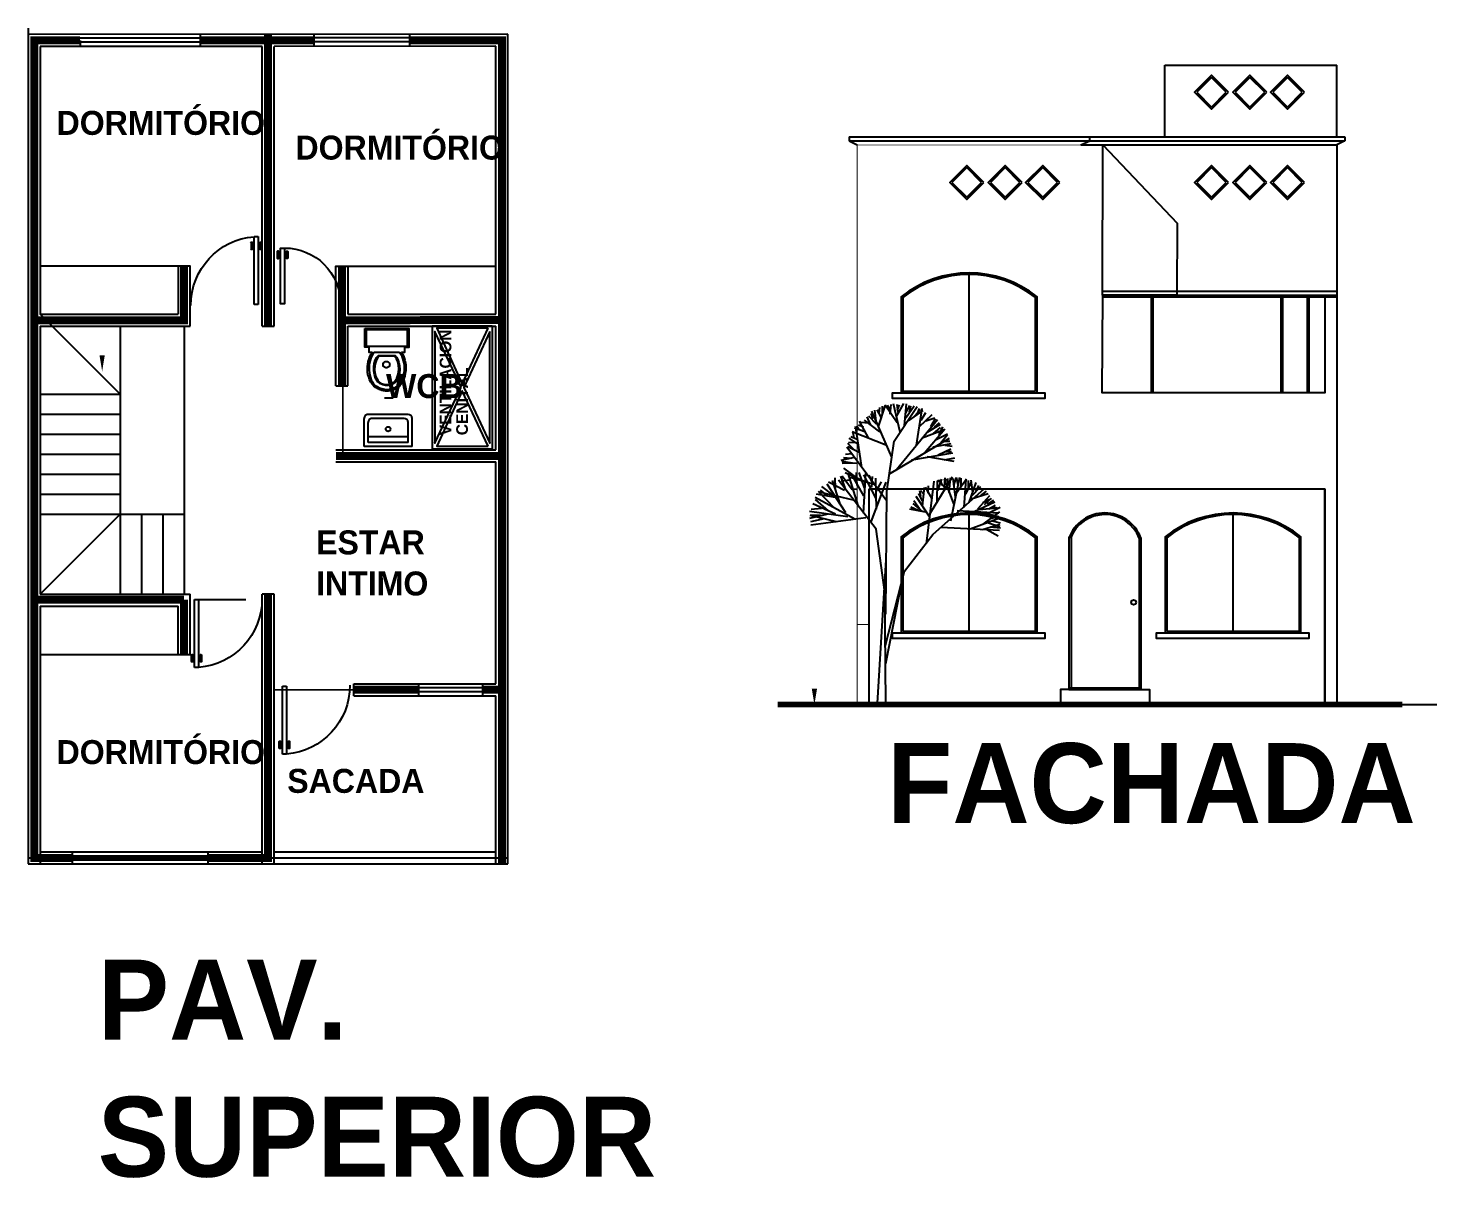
# Model space of a CAD drawing. Extents: x 662302.8 to 662331.6, y 2285306.6 to 2285323.8.
# Drawn here: x 662313.99 to 662331.61, y 2285306.6 to 2285320.98 of the extents above; entities that cross this region are included whole.
import ezdxf
from ezdxf.enums import TextEntityAlignment as Align

# ---------------------------------------------------------------- set-up
doc = ezdxf.new("R2010")
doc.units = 0
doc.header["$LTSCALE"] = 5
doc.header["$MEASUREMENT"] = 0
doc.linetypes.add('BORDER2', pattern=[22.225, 6.35, -3.175, 6.35, -3.175, 0, -3.175])
doc.layers.get('0').update_dxf_attribs({"linetype": 'CONTINUOUS'})
doc.layers.get('DEFPOINTS').update_dxf_attribs({"linetype": 'CONTINUOUS'})
for name, color, linetype in [('-', 7, 'CONTINUOUS'), ('7', 7, 'CONTINUOUS'), ('_KTI_CONTROL', 7, 'CONTINUOUS'), ('MUROSCARGA', 5, 'CONTINUOUS'), ('SERRAMIENTOS', 6, 'CONTINUOUS'), ('VENTANAS', 4, 'CONTINUOUS')]:
    doc.layers.add(name, color=color, linetype=linetype)
doc.styles.add('BOLD', font='bold')

# ---------------------------------------------------------------- blocks, each defined once
blk = doc.blocks.new('2DTREE04')
for points in [[(0.048, 6.185), (0.205, 6.657)], [(0.14, 6.463), (0.14, 6.637)], [(0.466, 6.264), (0.197, 6.659)], [(0.21, 1.99), (0.234, 4.73), (0.398, 5.854), (0.914, 6.629)], [(0.308, 6.556), (0.252, 6.659)], [(0.308, 6.461), (0.331, 6.675)], [(0.53, 6.053), (0.382, 6.69)], [(0.448, 6.405), (0.613, 6.694)], [(0.489, 6.493), (0.466, 6.675)], [(0.473, 6.556), (0.521, 6.667)], [(0.63, 6.202), (0.676, 6.687)], [(0.655, 6.477), (0.75, 6.651)], [(0.663, 6.374), (0.845, 6.643)], [(0.742, 6.509), (0.774, 6.643)], [(-0.164, 5.915), (-0.372, 6.303)], [(0.079, 6.066), (-0.261, 6.327)], [(-0.127, 6.224), (-0.206, 6.398)], [(0.007, 6.232), (-0.166, 6.414)], [(-0.072, 6.351), (-0.111, 6.477)], [(0.346, 5.499), (-0.1, 6.527)], [(0, 6.311), (-0.032, 6.548)], [(0.11, 6.39), (0.023, 6.556)], [(0.063, 6.477), (0.079, 6.604)], [(0.453, 5.222), (1.367, 6.341)], [(0.719, 6.311), (1.05, 6.54)], [(0.861, 6.422), (0.987, 6.564)], [(0.898, 5.767), (1.024, 6.584)], [(0.924, 6.485), (0.964, 6.588)], [(0.961, 6.178), (1.245, 6.449)], [(1.003, 6.327), (1.106, 6.493)], [(1.106, 6.311), (1.311, 6.374)], [(1.216, 6.185), (1.319, 6.359)], [(0.234, 5.756), (-0.539, 6.065)], [(-0.498, 5.924), (-0.514, 6.042)], [(-0.253, 6.066), (-0.49, 6.145)], [(-0.322, 5.266), (-0.445, 6.065), (-0.467, 6.184)], [(-0.38, 6.106), (-0.435, 6.193)], [(-0.285, 6.169), (-0.396, 6.216)], [(-0.174, 6.256), (-0.348, 6.272)], [(1.027, 5.932), (1.516, 6.114)], [(1.077, 5.597), (1.53, 6.133)], [(1.153, 6.066), (1.437, 6.232)], [(1.279, 6.027), (1.437, 6.161)], [(1.303, 6.169), (1.414, 6.264)], [(1.335, 5.892), (1.588, 6.019)], [(1.406, 5.995), (1.485, 6.177)], [(1.437, 5.813), (1.588, 6.003)], [(0.232, 4.513), (-0.659, 5.723)], [(-0.498, 5.663), (-0.633, 5.805)], [(-0.38, 5.6), (-0.633, 5.727)], [(-0.49, 5.829), (-0.624, 5.821)], [(-0.401, 5.779), (-0.605, 5.919)], [(-0.427, 5.892), (-0.569, 5.955)], [(0.292, 5.125), (1.632, 5.926)], [(1.272, 5.727), (1.674, 5.805)], [(1.382, 5.553), (1.667, 5.687)], [(1.524, 5.853), (1.643, 5.853)], [(1.532, 5.766), (1.698, 5.742)], [(-0.49, 5.49), (-0.79, 5.426)], [(-0.53, 5.363), (-0.767, 5.403)], [(-0.419, 5.363), (-0.759, 5.355)], [(-0.561, 5.466), (-0.735, 5.482)], [(-0.545, 5.576), (-0.688, 5.56)], [(0.79, 5.442), (1.706, 5.592)], [(1.129, 5.513), (1.73, 5.41)], [(1.524, 5.442), (1.754, 5.482)], [(1.532, 5.624), (1.682, 5.624)], [(-0.909, 4.802), (-0.917, 5.034)], [(-0.692, 4.81), (-0.789, 5.074)], [(-0.54, 4.77), (-0.765, 5.074)], [(-0.411, 5.023), (-0.727, 5.253)], [(-0.285, 4.96), (-0.696, 5.15)], [(-0.405, 4.416), (-0.63, 5.139)], [(-0.046, 4.891), (-0.587, 5.043)], [(-0.276, 4.634), (-0.564, 5.13)], [(-0.428, 4.866), (-0.444, 5.154)], [(-0.26, 4.81), (-0.38, 5.154)], [(-0.284, 4.249), (-0.235, 5.13)], [(-0.003, 4.578), (-0.276, 5.106)], [(-0.091, 4.938), (-0.163, 5.098)], [(-0.1, 4.826), (-0.084, 5.066)], [(1.207, 4.254), (1.703, 5.058)], [(1.516, 4.754), (1.535, 5.039)], [(1.627, 4.707), (1.658, 5.039)], [(1.663, 4.075), (1.862, 5.05)], [(1.73, 4.865), (1.785, 5.039)], [(1.833, 4.842), (1.793, 5.047)], [(-0.937, 4.362), (-1.289, 4.728)], [(-1.077, 4.626), (-1.245, 4.762)], [(-0.973, 4.658), (-1.213, 4.842)], [(-0.684, 4.257), (-1.101, 4.898)], [(-0.708, 4.754), (-1.069, 4.938)], [(-0.812, 4.481), (-0.981, 4.978)], [(0.21, 0), (0.187, 2.482), (0, 3.887), (-0.843, 4.988)], [(-0.583, 4.988), (-0.783, 4.96)], [(-0.445, 4.777), (-0.52, 4.786)], [(-0.115, 4.057), (0.221, 4.938)], [(0.005, 4.337), (-0.011, 5.026)], [(-0.003, 4.73), (0.117, 4.946)], [(0.199, 1.27), (0.632, 2.951), (1.265, 3.77), (2.42, 4.795)], [(0.995, 4.62), (0.971, 4.747)], [(1.062, 4.675), (0.993, 4.744)], [(1.03, 4.403), (1.079, 4.824)], [(1.248, 4.565), (1.098, 4.825)], [(1.124, 3.559), (1.291, 4.959)], [(1.161, 4.691), (1.169, 4.857)], [(1.358, 4.51), (1.367, 4.968)], [(1.374, 4.755), (1.461, 5.007)], [(1.524, 4.825), (1.374, 4.984)], [(1.477, 4.865), (1.43, 4.999)], [(1.73, 4.454), (1.524, 5.015)], [(1.635, 4.873), (1.572, 5.015)], [(1.603, 4.881), (1.595, 5.023)], [(1.769, 4.604), (1.714, 5.023)], [(1.791, 4.703), (2.014, 5.011)], [(1.896, 4.842), (1.896, 5.031)], [(1.959, 4.375), (2.006, 5.007)], [(1.998, 4.675), (2.125, 4.944)], [(2.061, 4.786), (2.061, 4.976)], [(2.075, 4.489), (2.228, 4.931)], [(2.154, 4.707), (2.117, 4.983)], [(2.125, 4.628), (2.338, 4.842)], [(2.22, 4.731), (2.291, 4.865)], [(2.33, 4.636), (2.464, 4.739)], [(-0.909, 4.225), (-1.414, 4.457)], [(-0.48, 4.111), (-1.367, 4.598)], [(-1.069, 4.297), (-1.358, 4.554)], [(-0.909, 4.594), (-1.333, 4.674)], [(-0.508, 4.538), (-1.269, 4.714)], [(1.034, 4.288), (0.821, 4.462)], [(0.964, 4.344), (0.837, 4.525)], [(1.195, 4.157), (0.891, 4.622)], [(1.034, 4.517), (0.948, 4.683)], [(2.117, 4.565), (2.496, 4.683)], [(2.188, 4.288), (2.649, 4.499)], [(2.267, 4.344), (2.536, 4.644)], [(2.299, 4.328), (2.694, 4.367), (2.52, 4.344), (2.662, 4.423)], [(2.378, 4.486), (2.559, 4.565)], [(2.417, 4.438), (2.575, 4.581)], [(2.48, 4.446), (2.622, 4.541)], [(-0.636, 4.169), (-1.493, 4.281)], [(-1.085, 4.225), (-1.493, 4.129)], [(-1.245, 4.193), (-1.477, 4.193)], [(-0.889, 4.055), (-1.474, 4.198)], [(-1.163, 4.122), (-1.471, 4.05)], [(-0.234, 4.145), (-1.461, 3.976)], [(-1.221, 4.353), (-1.454, 4.329)], [(1.098, 4.273), (0.75, 4.336)], [(0.948, 4.296), (0.774, 4.383)], [(1.803, 4.309), (2.737, 4.258)], [(2.096, 3.899), (2.757, 4.142)], [(2.362, 4.273), (2.733, 4.17)], [(2.385, 4.004), (2.757, 4.28)], [(2.529, 4.262), (2.763, 4.379)], [(2.552, 4.13), (2.717, 4.17)], [(1.446, 3.931), (2.75, 3.867)], [(2.37, 3.885), (2.757, 4.004)], [(2.467, 3.881), (2.722, 3.741)], [(2.485, 4.042), (2.76, 3.951)], [(2.543, 3.941), (2.773, 3.917)], [(2.591, 4.075), (2.765, 4.035)], [(0.21, 3.208), (0.023, 0)], [(0.21, 0.89), (0.562, 2.67)]]:
    blk.add_lwpolyline(points)
at = {"layer": '_KTI_CONTROL'}
blk.add_polyline3d([(0, 0, 0), (0, 0, 0)], dxfattribs=at)
blk = doc.blocks.new('2DTUB18')
at = {"linetype": 'Continuous'}
for points in [[(0, 0), (1.87824, 0), (1.88448, 0), (1.88448, -0.91464), (0.006, -0.91464), (0, -0.91464), (0, 0)], [(0.03648, -0.06096), (0.03648, -0.84768), (0.8904, -0.4572), (0.03648, -0.06096)], [(0.08544, -0.03648), (0.94512, -0.43296), (1.7928, -0.03648), (0.08544, -0.03648)], [(1.84176, -0.06096), (0.99408, -0.4572), (1.84176, -0.84768), (1.84176, -0.06096)], [(0.93912, -0.47568), (0.08544, -0.87816), (1.7928, -0.87816), (0.93912, -0.47568)]]:
    blk.add_lwpolyline(points, dxfattribs=at)
blk = doc.blocks.new('2DDOOR85')
for p, q in [((-0.042, 0.774), (-0.041, 0.774)), ((-0.041, 0.774), (-0.041, 0.694)), ((-0.02, 0.694), (-0.02, 0.774)), ((-0.02, 0.749), (0, 0.749)), ((-0.02, 0.719), (0, 0.719)), ((0.05, 0.85), (0, 0.85)), ((0, 0.85), (0, 0)), ((0.05, 0), (0.05, 0.85)), ((0.07, 0.749), (0.05, 0.749)), ((0.07, 0.719), (0.05, 0.719)), ((0.07, 0.694), (0.07, 0.774)), ((0.091, 0.774), (0.091, 0.694)), ((0.092, 0.774), (0.091, 0.774)), ((0, 0), (0.05, 0))]:
    blk.add_line(p, q)
for centre, radius, start, end in [((-0.031, 0.768), 0.0128, 30.0924, 148.7009), ((-0.015, -0.005), 0.857, 359.6307, 85.6256), ((0.081, 0.768), 0.0128, 31.2991, 149.9076), ((-0.031, 0.7), 0.0123, 208.9214, 329.8432), ((0.081, 0.7), 0.0123, 210.1568, 331.0786)]:
    blk.add_arc(centre, radius, start, end)
blk = doc.blocks.new('2DWC09')
at = {"layer": '7', "linetype": 'Continuous'}
for points in [[(0, 0), (0.551, 0), (0.551, -0.241), (0.496, -0.24), (0.496, -0.304), (0.462, -0.304), (0.474, -0.322), (0.485, -0.345), (0.495, -0.37), (0.503, -0.398), (0.509, -0.43), (0.513, -0.462), (0.514, -0.496), (0.513, -0.53), (0.508, -0.564), (0.501, -0.598), (0.491, -0.631), (0.477, -0.662), (0.459, -0.691), (0.439, -0.717), (0.413, -0.741), (0.384, -0.76), (0.371, -0.766), (0.359, -0.771), (0.345, -0.775), (0.332, -0.779), (0.319, -0.781), (0.306, -0.783), (0.294, -0.784), (0.281, -0.785), (0.273, -0.785), (0.266, -0.785), (0.259, -0.784), (0.251, -0.783), (0.244, -0.782), (0.237, -0.781), (0.229, -0.779), (0.222, -0.778), (0.214, -0.776), (0.207, -0.774), (0.2, -0.771), (0.192, -0.768), (0.185, -0.766), (0.178, -0.763), (0.171, -0.76), (0.164, -0.757), (0.137, -0.741), (0.113, -0.721), (0.092, -0.698), (0.075, -0.671), (0.06, -0.643), (0.05, -0.612), (0.041, -0.579), (0.037, -0.546), (0.035, -0.513), (0.036, -0.479), (0.039, -0.446), (0.045, -0.413), (0.054, -0.383), (0.065, -0.354), (0.078, -0.327), (0.094, -0.304), (0.055, -0.304), (0.055, -0.235), (0, -0.235), (0, 0)], [(0.537, -0.017), (0.017, -0.017), (0.017, -0.223), (0.537, -0.223), (0.537, -0.017)], [(0.437, -0.304), (0.117, -0.304), (0.102, -0.324), (0.088, -0.347), (0.077, -0.373), (0.068, -0.4), (0.061, -0.43), (0.056, -0.461), (0.054, -0.492), (0.054, -0.524), (0.058, -0.555), (0.063, -0.586), (0.071, -0.616), (0.082, -0.644), (0.096, -0.669), (0.112, -0.693), (0.132, -0.713), (0.155, -0.729), (0.169, -0.737), (0.184, -0.744), (0.199, -0.75), (0.214, -0.754), (0.23, -0.758), (0.246, -0.761), (0.262, -0.763), (0.278, -0.763), (0.294, -0.763), (0.31, -0.761), (0.325, -0.759), (0.34, -0.755), (0.354, -0.751), (0.369, -0.745), (0.382, -0.739), (0.395, -0.731), (0.417, -0.713), (0.436, -0.692), (0.453, -0.669), (0.467, -0.643), (0.478, -0.616), (0.487, -0.587), (0.493, -0.557), (0.497, -0.527), (0.498, -0.496), (0.496, -0.466), (0.492, -0.435), (0.486, -0.406), (0.478, -0.378), (0.467, -0.351), (0.453, -0.327), (0.437, -0.304)], [(0.395, -0.658), (0.384, -0.671), (0.373, -0.682), (0.359, -0.692), (0.344, -0.7), (0.329, -0.706), (0.312, -0.71), (0.295, -0.713), (0.277, -0.713), (0.26, -0.713), (0.242, -0.711), (0.225, -0.706), (0.209, -0.7), (0.194, -0.693), (0.179, -0.683), (0.166, -0.671), (0.155, -0.658), (0.134, -0.621), (0.121, -0.578), (0.114, -0.532), (0.114, -0.485), (0.12, -0.441), (0.132, -0.399), (0.149, -0.364), (0.172, -0.338), (0.379, -0.338), (0.397, -0.36), (0.414, -0.391), (0.428, -0.428), (0.437, -0.47), (0.439, -0.516), (0.434, -0.564), (0.42, -0.612), (0.395, -0.658)], [(0.183, -0.347), (0.164, -0.366), (0.147, -0.395), (0.134, -0.43), (0.126, -0.469), (0.124, -0.513), (0.128, -0.559), (0.141, -0.605), (0.164, -0.649), (0.172, -0.661), (0.183, -0.672), (0.195, -0.68), (0.209, -0.688), (0.223, -0.694), (0.238, -0.698), (0.254, -0.701), (0.27, -0.702), (0.286, -0.702), (0.303, -0.7), (0.319, -0.695), (0.334, -0.69), (0.349, -0.682), (0.363, -0.673), (0.376, -0.662), (0.387, -0.649), (0.404, -0.621), (0.416, -0.586), (0.424, -0.547), (0.426, -0.505), (0.423, -0.462), (0.413, -0.42), (0.396, -0.381), (0.371, -0.347), (0.183, -0.347)], [(0.271, -0.413), (0.28, -0.413), (0.287, -0.416), (0.294, -0.42), (0.301, -0.425), (0.306, -0.431), (0.31, -0.438), (0.312, -0.446), (0.313, -0.454), (0.312, -0.462), (0.31, -0.47), (0.306, -0.476), (0.301, -0.482), (0.294, -0.487), (0.287, -0.491), (0.28, -0.494), (0.271, -0.494), (0.263, -0.494), (0.255, -0.491), (0.248, -0.487), (0.242, -0.482), (0.237, -0.476), (0.233, -0.47), (0.231, -0.462), (0.23, -0.454), (0.231, -0.446), (0.233, -0.438), (0.237, -0.431), (0.242, -0.425), (0.248, -0.42), (0.255, -0.416), (0.263, -0.413), (0.271, -0.413)]]:
    blk.add_lwpolyline(points, dxfattribs=at)
blk = doc.blocks.new('2DSINK03')
for p, q in [((-0.001, 0.009), (0.599, 0.009)), ((-0.001, 0.009), (-0.001, -0.341)), ((0.599, 0.009), (0.599, -0.341)), ((0.049, -0.041), (0.549, -0.041)), ((0.049, -0.041), (0.049, -0.291)), ((0.049, -0.112), (0.55, -0.112)), ((0.549, -0.041), (0.549, -0.291)), ((0.099, -0.341), (0.499, -0.341)), ((0.049, -0.391), (0.549, -0.391))]:
    blk.add_line(p, q)
blk.add_circle((0.299, -0.208), 0.0289)
for centre, start, end in [((0.049, -0.341), 180, 270), ((0.099, -0.291), 180, 270), ((0.499, -0.291), 270, 0), ((0.549, -0.341), 270, 0)]:
    blk.add_arc(centre, 0.05, start, end)
at = {"layer": '_KTI_CONTROL'}
blk.add_polyline3d([(0, 0, 0), (0, 0, 0)], dxfattribs=at)
blk = doc.blocks.new('2DDOOR70')
for points in [[(-0.041, 0.655), (-0.041, 0.575, 0.582726), (-0.02, 0.574), (-0.02, 0.654, 0.569283), (-0.042, 0.655)], [(0.091, 0.655), (0.091, 0.575, -0.582726), (0.07, 0.574), (0.07, 0.654, -0.569283), (0.092, 0.655)]]:
    blk.add_lwpolyline(points, format="xyb", close=True)
for points in [[(-0.02, 0.629), (0, 0.629)], [(-0.02, 0.599), (0, 0.599)], [(0.07, 0.629), (0.05, 0.629)], [(0.07, 0.599), (0.05, 0.599)]]:
    blk.add_lwpolyline(points)
blk.add_lwpolyline([(0.05, 0.7), (0.05, 0), (0, 0), (0, 0.7), (0.05, 0.7, -0.410839), (0.751, 0.007, -1)], format="xyb")
at = {"layer": '_KTI_CONTROL'}
blk.add_polyline3d([(-0.003, 0.007, 0), (-0.003, 0.007, 0)], dxfattribs=at)

msp = doc.modelspace()

# ---------------------------------------------------------------- hatches: boundary and pattern name
h = msp.add_hatch(color=256)
h.paths.add_polyline_path([(662325.944, 2285319.054), (662325.731, 2285319.267), (662325.518, 2285319.054), (662325.731, 2285318.841)])
h.paths.add_polyline_path([(662325.731, 2285319.238), (662325.546, 2285319.054), (662325.731, 2285318.869), (662325.916, 2285319.054)], flags=16)
h.paths.add_polyline_path([(662326.425, 2285319.054), (662326.212, 2285319.267), (662325.999, 2285319.054), (662326.212, 2285318.841)])
h.paths.add_polyline_path([(662326.027, 2285319.054), (662326.212, 2285318.869), (662326.396, 2285319.054), (662326.212, 2285319.238)], flags=16)
h.paths.add_polyline_path([(662326.894, 2285319.054), (662326.681, 2285319.267), (662326.468, 2285319.054), (662326.681, 2285318.841)])
h.paths.add_polyline_path([(662326.496, 2285319.054), (662326.681, 2285318.869), (662326.866, 2285319.054), (662326.681, 2285319.238)], flags=16)
h = msp.add_hatch(color=256)
h.paths.add_polyline_path([(662329.005, 2285319.054), (662328.792, 2285319.267), (662328.579, 2285319.054), (662328.792, 2285318.841)])
h.paths.add_polyline_path([(662328.792, 2285319.238), (662328.608, 2285319.054), (662328.792, 2285318.869), (662328.977, 2285319.054)], flags=16)
h.paths.add_polyline_path([(662329.486, 2285319.054), (662329.273, 2285319.267), (662329.06, 2285319.054), (662329.273, 2285318.841)])
h.paths.add_polyline_path([(662329.089, 2285319.054), (662329.273, 2285318.869), (662329.458, 2285319.054), (662329.273, 2285319.238)], flags=16)
h.paths.add_polyline_path([(662329.955, 2285319.054), (662329.742, 2285319.267), (662329.529, 2285319.054), (662329.742, 2285318.841)])
h.paths.add_polyline_path([(662329.558, 2285319.054), (662329.742, 2285318.869), (662329.927, 2285319.054), (662329.742, 2285319.238)], flags=16)

# ---------------------------------------------------------------- linework, layer by layer
for p, q in [((662313.992, 2285320.983), (662313.992, 2285310.53)), ((662319.992, 2285320.906), (662313.992, 2285320.905)), ((662316.142, 2285320.905), (662316.142, 2285320.755)), ((662317.567, 2285320.755), (662317.571, 2285320.908)), ((662318.767, 2285320.755), (662318.767, 2285320.905)), ((662319.992, 2285310.53), (662319.992, 2285320.906)), ((662316.917, 2285320.755), (662314.142, 2285320.755)), ((662314.142, 2285320.755), (662314.142, 2285317.405)), ((662314.642, 2285320.83), (662314.642, 2285320.755)), ((662316.917, 2285317.255), (662316.917, 2285320.755)), ((662319.842, 2285320.756), (662317.067, 2285320.755)), ((662317.067, 2285317.255), (662317.067, 2285320.755)), ((662319.842, 2285317.406), (662319.842, 2285320.756)), ((662328.792, 2285320.365), (662328.608, 2285320.181)), ((662328.977, 2285320.181), (662328.792, 2285320.365)), ((662329.273, 2285320.365), (662329.089, 2285320.181)), ((662329.458, 2285320.181), (662329.273, 2285320.365)), ((662329.742, 2285320.365), (662329.558, 2285320.181)), ((662329.927, 2285320.181), (662329.742, 2285320.365)), ((662328.608, 2285320.181), (662328.792, 2285319.996)), ((662328.792, 2285319.996), (662328.977, 2285320.181)), ((662329.089, 2285320.181), (662329.273, 2285319.996)), ((662329.273, 2285319.996), (662329.458, 2285320.181)), ((662329.558, 2285320.181), (662329.742, 2285319.996)), ((662329.742, 2285319.996), (662329.927, 2285320.181)), ((662325.731, 2285319.238), (662325.546, 2285319.054)), ((662325.916, 2285319.054), (662325.731, 2285319.238)), ((662326.212, 2285319.238), (662326.027, 2285319.054)), ((662326.396, 2285319.054), (662326.212, 2285319.238)), ((662326.681, 2285319.238), (662326.496, 2285319.054)), ((662326.866, 2285319.054), (662326.681, 2285319.238)), ((662328.792, 2285319.238), (662328.608, 2285319.054)), ((662328.977, 2285319.054), (662328.792, 2285319.238)), ((662329.273, 2285319.238), (662329.089, 2285319.054)), ((662329.458, 2285319.054), (662329.273, 2285319.238)), ((662329.742, 2285319.238), (662329.558, 2285319.054)), ((662329.927, 2285319.054), (662329.742, 2285319.238)), ((662325.546, 2285319.054), (662325.731, 2285318.869)), ((662325.731, 2285318.869), (662325.916, 2285319.054)), ((662326.027, 2285319.054), (662326.212, 2285318.869)), ((662326.212, 2285318.869), (662326.396, 2285319.054)), ((662326.496, 2285319.054), (662326.681, 2285318.869)), ((662326.681, 2285318.869), (662326.866, 2285319.054)), ((662328.608, 2285319.054), (662328.792, 2285318.869)), ((662328.792, 2285318.869), (662328.977, 2285319.054)), ((662329.089, 2285319.054), (662329.273, 2285318.869)), ((662329.273, 2285318.869), (662329.458, 2285319.054)), ((662329.558, 2285319.054), (662329.742, 2285318.869)), ((662329.742, 2285318.869), (662329.927, 2285319.054)), ((662317.842, 2285316.508), (662317.842, 2285317.608)), ((662317.992, 2285317.405), (662319.842, 2285317.406)), ((662314.142, 2285317.255), (662314.142, 2285313.905)), ((662315.142, 2285317.255), (662315.142, 2285313.905)), ((662315.942, 2285317.255), (662315.942, 2285313.905)), ((662317.992, 2285317.255), (662319.842, 2285317.256)), ((662317.992, 2285316.508), (662317.992, 2285317.255)), ((662319.842, 2285315.708), (662319.842, 2285317.256)), ((662317.842, 2285316.508), (662317.992, 2285316.508)), ((662314.142, 2285316.405), (662315.142, 2285316.405)), ((662314.142, 2285316.155), (662315.142, 2285316.155)), ((662314.142, 2285315.905), (662315.142, 2285315.905)), ((662314.142, 2285315.655), (662315.142, 2285315.655)), ((662317.842, 2285315.708), (662319.842, 2285315.708)), ((662317.842, 2285315.558), (662319.842, 2285315.558)), ((662318.842, 2285315.558), (662319.842, 2285315.558)), ((662318.842, 2285315.558), (662319.842, 2285315.558)), ((662319.842, 2285312.783), (662319.842, 2285315.558)), ((662314.142, 2285315.405), (662315.142, 2285315.405)), ((662314.142, 2285315.155), (662315.142, 2285315.155)), ((662314.142, 2285314.905), (662315.942, 2285314.905)), ((662315.408, 2285314.905), (662315.408, 2285313.905)), ((662315.675, 2285314.905), (662315.675, 2285313.905)), ((662315.942, 2285315.055), (662315.942, 2285313.905)), ((662314.142, 2285313.905), (662316.017, 2285313.905)), ((662316.017, 2285313.149), (662316.017, 2285313.905)), ((662316.917, 2285310.53), (662316.917, 2285313.905)), ((662317.067, 2285310.53), (662317.067, 2285313.905)), ((662314.142, 2285313.755), (662315.867, 2285313.755)), ((662314.142, 2285313.755), (662314.142, 2285310.53)), ((662315.867, 2285313.149), (662315.867, 2285313.755)), ((662314.142, 2285313.149), (662316.017, 2285313.149)), ((662318.067, 2285312.783), (662319.842, 2285312.783)), ((662318.067, 2285312.633), (662318.067, 2285312.783)), ((662318.067, 2285312.633), (662319.842, 2285312.633)), ((662319.842, 2285310.53), (662319.842, 2285312.633)), ((662314.142, 2285310.68), (662316.917, 2285310.68)), ((662314.542, 2285310.68), (662314.542, 2285310.53)), ((662316.242, 2285310.53), (662316.242, 2285310.68)), ((662317.067, 2285310.68), (662319.842, 2285310.68)), ((662317.067, 2285310.68), (662319.842, 2285310.68)), ((662313.992, 2285310.605), (662319.992, 2285310.605)), ((662313.992, 2285310.53), (662319.992, 2285310.53)), ((662314.542, 2285310.632), (662316.242, 2285310.632)), ((662314.542, 2285310.582), (662316.242, 2285310.582))]:
    msp.add_line(p, q)
at = {"ltscale": 0.02}
for p, q in [((662314.142, 2285317.405), (662315.867, 2285317.405)), ((662314.142, 2285317.255), (662316.017, 2285317.255)), ((662316.917, 2285317.255), (662317.067, 2285317.255))]:
    msp.add_line(p, q, dxfattribs=at)
at = {"color": 0, "linetype": 'ByBlock'}
for p, q in [((662323.735, 2285312.522), (662323.576, 2285312.522)), ((662330.832, 2285312.522), (662331.611, 2285312.522))]:
    msp.add_line(p, q, dxfattribs=at)
for points in [[(662328.21, 2285320.522), (662330.36, 2285320.522)], [(662328.21, 2285319.622), (662328.21, 2285320.522)], [(662330.36, 2285319.622), (662330.36, 2285320.522)], [(662324.26, 2285319.622), (662330.46, 2285319.622)], [(662324.26, 2285319.622), (662324.26, 2285319.572)], [(662324.26, 2285319.572), (662330.46, 2285319.572)], [(662324.26, 2285319.572), (662324.36, 2285319.522)], [(662327.16, 2285319.522), (662327.272, 2285319.572), (662327.272, 2285319.622)], [(662327.16, 2285319.522), (662330.36, 2285319.522)], [(662330.46, 2285319.572), (662330.36, 2285319.522)], [(662330.36, 2285319.522), (662330.36, 2285312.522)], [(662330.36, 2285319.522), (662330.36, 2285312.638)], [(662330.46, 2285319.622), (662330.46, 2285319.572)], [(662315.867, 2285318.005), (662314.142, 2285318.005)], [(662316.017, 2285317.255), (662316.017, 2285318.005), (662315.867, 2285318.005), (662315.867, 2285317.405)], [(662317.842, 2285317.405), (662317.842, 2285318.005), (662317.992, 2285318.005), (662317.992, 2285317.405)], [(662317.992, 2285318.005), (662319.842, 2285318.006)], [(662325.76, 2285316.422), (662325.76, 2285317.922)], [(662327.428, 2285317.642), (662330.36, 2285317.642)], [(662327.428, 2285317.622), (662330.36, 2285317.622)], [(662327.429, 2285317.692), (662330.36, 2285317.692)], [(662328.04, 2285317.622), (662328.04, 2285316.422)], [(662328.06, 2285317.622), (662328.06, 2285316.422)], [(662329.66, 2285317.622), (662329.66, 2285316.422)], [(662329.68, 2285317.622), (662329.68, 2285316.422)], [(662329.99, 2285317.622), (662329.99, 2285316.422)], [(662330.01, 2285317.622), (662330.01, 2285316.422)], [(662330.21, 2285317.622), (662330.21, 2285316.422)], [(662315.142, 2285316.405), (662314.142, 2285317.405)], [(662318.449, 2285316.358), (662318.555, 2285316.358)], [(662326.61, 2285316.422), (662326.71, 2285316.422), (662326.71, 2285316.352), (662324.802, 2285316.352), (662324.802, 2285316.422), (662324.91, 2285316.422)], [(662330.21, 2285315.222), (662330.21, 2285312.512)], [(662315.142, 2285314.905), (662314.142, 2285313.905)], [(662325.76, 2285313.419), (662325.76, 2285314.919)], [(662329.062, 2285313.419), (662329.062, 2285314.919)], [(662327.009, 2285314.622), (662327.009, 2285312.712)], [(662327.039, 2285314.622), (662327.039, 2285312.712)], [(662327.889, 2285314.605), (662327.889, 2285312.712)], [(662327.909, 2285314.608), (662327.909, 2285312.712)], [(662317.067, 2285313.905), (662316.917, 2285313.905)], [(662326.61, 2285313.419), (662326.71, 2285313.419), (662326.71, 2285313.349), (662324.802, 2285313.349), (662324.802, 2285313.419), (662324.91, 2285313.419)], [(662329.912, 2285313.419), (662330.012, 2285313.419), (662330.012, 2285313.349), (662328.104, 2285313.349), (662328.104, 2285313.419), (662328.212, 2285313.419)], [(662318.876, 2285312.783), (662318.876, 2285312.633)], [(662319.676, 2285312.783), (662319.676, 2285312.633)], [(662327.009, 2285312.712), (662326.903, 2285312.712), (662326.903, 2285312.522)], [(662327.009, 2285312.732), (662327.909, 2285312.732)], [(662327.009, 2285312.712), (662327.909, 2285312.712)], [(662327.909, 2285312.712), (662328.016, 2285312.712), (662328.016, 2285312.522)]]:
    msp.add_lwpolyline(points)
for points in [[(662329.005, 2285320.181), (662328.792, 2285320.393), (662328.579, 2285320.181), (662328.792, 2285319.968)], [(662329.486, 2285320.181), (662329.273, 2285320.393), (662329.06, 2285320.181), (662329.273, 2285319.968)], [(662329.955, 2285320.181), (662329.742, 2285320.393), (662329.529, 2285320.181), (662329.742, 2285319.968)], [(662327.435, 2285319.522), (662328.364, 2285318.542), (662328.36, 2285317.642), (662327.428, 2285317.642)], [(662325.944, 2285319.054), (662325.731, 2285319.267), (662325.518, 2285319.054), (662325.731, 2285318.841)], [(662326.425, 2285319.054), (662326.212, 2285319.267), (662325.999, 2285319.054), (662326.212, 2285318.841)], [(662326.894, 2285319.054), (662326.681, 2285319.267), (662326.468, 2285319.054), (662326.681, 2285318.841)], [(662329.005, 2285319.054), (662328.792, 2285319.267), (662328.579, 2285319.054), (662328.792, 2285318.841)], [(662329.486, 2285319.054), (662329.273, 2285319.267), (662329.06, 2285319.054), (662329.273, 2285318.841)], [(662329.955, 2285319.054), (662329.742, 2285319.267), (662329.529, 2285319.054), (662329.742, 2285318.841)], [(662327.435, 2285317.642), (662330.21, 2285317.622), (662330.21, 2285316.422), (662327.424, 2285316.422)], [(662324.51, 2285315.222), (662330.207, 2285315.222), (662330.207, 2285312.522), (662324.512, 2285312.522)]]:
    msp.add_lwpolyline(points, close=True)
for points, const_width in [([(662324.36, 2285312.522), (662324.36, 2285319.522), (662327.435, 2285319.522), (662327.424, 2285316.422)], 0.01), ([(662327.424, 2285316.422), (662330.21, 2285316.422)], 0.01), ([(662324.51, 2285315.222), (662330.21, 2285315.222)], 0.01), ([(662324.51, 2285313.524), (662324.36, 2285313.524)], 0.01), ([(662324.51, 2285312.522), (662324.51, 2285313.524)], 0.01), ([(662323.366, 2285312.522), (662331.181, 2285312.522)], 0.07)]:
    msp.add_lwpolyline(points, dxfattribs=dict(const_width=const_width))
for points in [[(662326.61, 2285316.422), (662326.61, 2285317.622, 0.352941), (662324.91, 2285317.622), (662324.91, 2285316.422)], [(662326.59, 2285316.442), (662326.59, 2285317.612, 0.348927), (662324.93, 2285317.612), (662324.93, 2285316.442)], [(662324.91, 2285313.419), (662326.61, 2285313.419), (662326.61, 2285314.619, 0.352941), (662324.91, 2285314.619)], [(662328.212, 2285313.419), (662329.912, 2285313.419), (662329.912, 2285314.619, 0.352941), (662328.212, 2285314.619)], [(662324.93, 2285313.439), (662326.59, 2285313.439), (662326.59, 2285314.609, 0.348927), (662324.93, 2285314.609)], [(662328.232, 2285313.439), (662329.892, 2285313.439), (662329.892, 2285314.609, 0.348927), (662328.232, 2285314.609)]]:
    msp.add_lwpolyline(points, format="xyb", close=True)
msp.add_circle((662327.819, 2285313.801), 0.0301)
for centre, radius, start, end in [((662327.61, 2285317.434), 0.488, 22.6199, 22.7286), ((662327.459, 2285314.438), 0.481, 20.7905, 159.2095), ((662327.459, 2285314.438), 0.461, 21.2415, 159.2095)]:
    msp.add_arc(centre, radius, start, end)
msp.add_solid([(662314.95, 2285316.89), (662314.884, 2285316.89), (662314.917, 2285316.69)])
msp.add_solid([(662323.793, 2285312.722), (662323.859, 2285312.722), (662323.826, 2285312.522)], dxfattribs=at)
at = {"layer": 'DEFPOINTS', "color": 0, "linetype": 'ByBlock'}
for p in [(662324.36, 2285319.522), (662330.36, 2285319.522), (662330.36, 2285318.542), (662314.067, 2285317.533), (662319.917, 2285317.533), (662319.917, 2285317.533), (662319.917, 2285315.633), (662319.917, 2285315.633), (662330.36, 2285315.522), (662330.36, 2285315.522), (662330.21, 2285315.222), (662314.067, 2285313.833), (662314.067, 2285313.833), (662319.917, 2285312.633), (662323.826, 2285312.522), (662324.36, 2285312.522), (662330.207, 2285312.522), (662331.361, 2285312.522), (662314.067, 2285310.783), (662316.717, 2285310.608), (662319.992, 2285310.53), (662319.992, 2285310.53)]:
    msp.add_point(p, dxfattribs=at)
at = {"layer": 'MUROSCARGA', "const_width": 0.1}
for points in [[(662316.992, 2285317.255), (662316.992, 2285320.908)], [(662317.569, 2285320.83), (662316.143, 2285320.83)], [(662319.917, 2285310.53), (662319.917, 2285320.831), (662318.767, 2285320.83)], [(662315.942, 2285318.005), (662315.942, 2285317.33), (662314.067, 2285317.33)], [(662317.917, 2285316.508), (662317.917, 2285318.005)], [(662317.917, 2285317.33), (662319.917, 2285317.331)], [(662317.842, 2285315.633), (662319.917, 2285315.633)], [(662314.067, 2285313.833), (662315.942, 2285313.833)], [(662315.942, 2285313.149), (662315.942, 2285313.833)], [(662316.242, 2285310.605), (662316.992, 2285310.605), (662316.992, 2285313.905)], [(662318.067, 2285312.707), (662318.876, 2285312.707)], [(662319.676, 2285312.708), (662319.917, 2285312.708)]]:
    msp.add_lwpolyline(points, dxfattribs=at)
at = {"layer": 'MUROSCARGA'}
msp.add_lwpolyline([(662314.642, 2285320.83, 0.1, 0.1, 0), (662314.067, 2285320.83, 0.1, 0.1, 0), (662314.067, 2285310.605, 0.1, 0.1, 0), (662314.542, 2285310.605, 0, 0, 0)], format="xyseb", dxfattribs=at)
at = {"layer": 'SERRAMIENTOS', "linetype": 'BORDER2', "ltscale": 0.02, "const_width": 0.02}
for points in [[(662317.929, 2285315.633), (662317.929, 2285316.837)], [(662318.067, 2285312.707), (662317.067, 2285312.707)]]:
    msp.add_lwpolyline(points, dxfattribs=at)
at = {"layer": 'SERRAMIENTOS', "linetype": 'BORDER2', "ltscale": 0.02}
msp.add_lwpolyline([(662316.715, 2285313.833), (662315.645, 2285313.833)], dxfattribs=at)
at = {"layer": 'VENTANAS'}
for p, q in [((662314.642, 2285320.86), (662316.142, 2285320.86)), ((662314.642, 2285320.81), (662316.142, 2285320.81)), ((662318.767, 2285320.86), (662317.567, 2285320.86)), ((662318.767, 2285320.81), (662317.567, 2285320.81)), ((662318.876, 2285312.734), (662319.676, 2285312.734)), ((662318.876, 2285312.684), (662319.676, 2285312.684))]:
    msp.add_line(p, q, dxfattribs=at)

# ---------------------------------------------------------------- block references
msp.add_blockref('2DWC09', (662318.201, 2285317.228))
at = {"xscale": 0.8174101122895653, "yscale": 0.8174101122895653, "zscale": 0.8174101122895653, "rotation": 270}
msp.add_blockref('2DTUB18', (662319.795, 2285317.259), dxfattribs=at)
at = {"rotation": 180}
msp.add_blockref('2DSINK03', (662318.792, 2285315.76), dxfattribs=at)
at = {"xscale": 0.5599999999999999, "yscale": 0.5599999999999999, "zscale": 0.5599999999999999}
msp.add_blockref('2DTREE04', (662324.6, 2285312.538), dxfattribs=at)
at = {"layer": 'VENTANAS', "xscale": -1}
msp.add_blockref('2DDOOR85', (662316.87, 2285317.525), dxfattribs=at)
at = {"layer": 'VENTANAS'}
msp.add_blockref('2DDOOR70', (662317.149, 2285317.533), dxfattribs=at)
at = {"layer": 'VENTANAS', "xscale": -1, "rotation": 180}
for p in [(662316.074, 2285313.836), (662317.172, 2285312.753)]:
    msp.add_blockref('2DDOOR85', p, dxfattribs=at)

# ---------------------------------------------------------------- texts
at = {"layer": '-', "style": 'BOLD'}
for s, height, p in [('DORMITÓRIO', 0.3, (662314.347, 2285319.648)), ('DORMITÓRIO', 0.3, (662317.335, 2285319.339)), ('WCB', 0.3, (662318.468, 2285316.356)), ('ESTAR', 0.3, (662317.593, 2285314.401)), ('INTIMO', 0.3, (662317.593, 2285313.887)), ('DORMITÓRIO', 0.3, (662314.347, 2285311.778)), ('FACHADA', 1, (662324.735, 2285311.04)), ('SACADA', 0.3, (662317.232, 2285311.418)), ('PAV.', 1, (662314.862, 2285308.331)), ('SUPERIOR', 1, (662314.862, 2285306.617))]:
    msp.add_text(s, height=height, dxfattribs=at).set_placement(p)
at = {"style": 'BOLD'}
for s, height, p in [('VENTILACION', 0.14592, (662319.212, 2285315.891)), ('CENITAL', 0.1459, (662319.419, 2285315.891))]:
    msp.add_text(s, height=height, rotation=90, dxfattribs=at).set_placement(p, align=Align.MIDDLE_LEFT)

doc.saveas('drawing.dxf')
